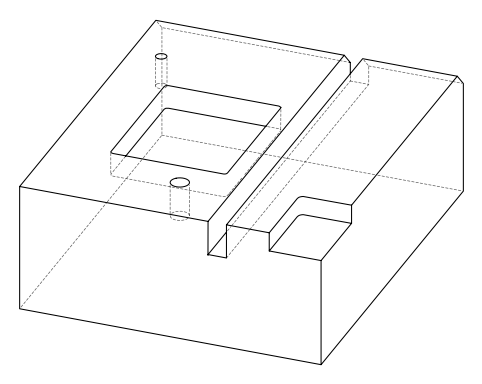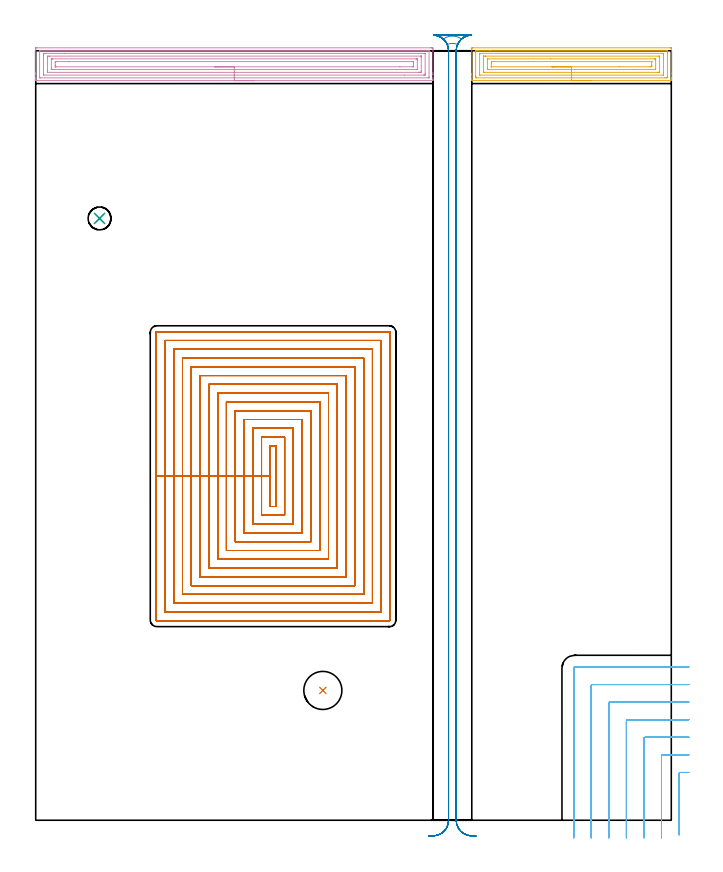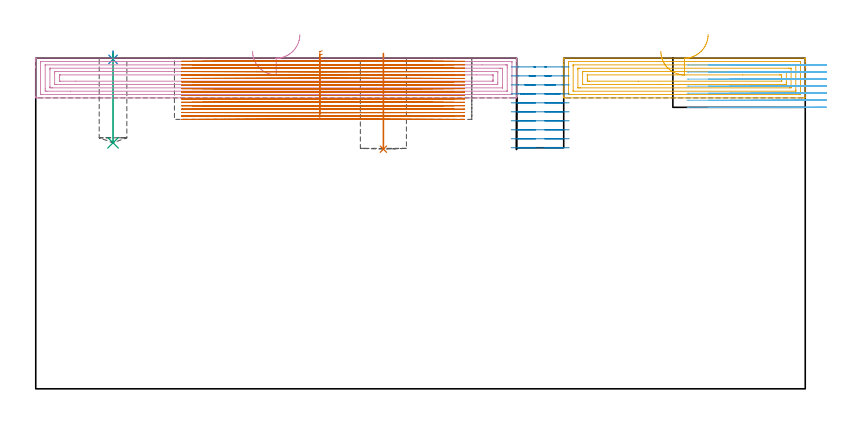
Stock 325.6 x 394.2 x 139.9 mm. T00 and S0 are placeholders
(PLAN: 8 operations, 6 tool changes, 198.7 min)
(1 INDEXABLE_INSERT_DRILL_BLIND_HOLE_FROM_SOLID | STEP1POCKET | NXT0302_010 | 0.16 min | 11414 mm3)
(2 SPOT_DRILL | STEP1POCKET_1 | NXT0321_9005460120000 | 0.03 min | 1 mm3)
(3 DRILL_BLIND_HOLE_INTO_CENTER | STEP1POCKET_1 | NXT0301_088 | 0.15 min | 3682 mm3)
(4 AREA_MILL | FG_CHAMFER_SURFACE | UGT0205_001 | 10.11 min | 29775 mm3)
(5 AREA_MILL_1 | FG_CHAMFER_SURFACE_1 | UGT0205_001 | 5.25 min | 15479 mm3)
(6 MILL_CORNER_NOTCH_RECTANGULAR | CORNER_NOTCH_RECTANGULAR | NXT0201_011 | Follow Part, ap 3, ae 75% | 10.16 min | 98242 mm3)
(7 MILL_RECTANGULAR_POCKET | POCKET_RECTANGULAR_STRAIGHT | NXT0201_008 | Follow Part, ap 1.5, ae 75% | 155.58 min | 501936 mm3)
(8 MILL_RECTANGULAR_SLOT | SLOT_RECTANGULAR | NXT0201_012 | Follow Part, ap 4, ae 75% | 17.25 min | 295161 mm3)
(TOOL NXT0302_010 | Index. Insert Drill 19.5mm [880-D1950L25-05] | D19.5 PA176 FL98 Z2)
(TOOL NXT0321_9005460120000 | NC Spot Drill, 142deg, 12mm, Carbide, Uncoated | D12 PA142 FL30 Z2)
(TOOL NXT0301_088 | Carbide Drill 11.7mm [860.1-1170-035A1-MM 2214] | D11.7 PA140 FL55 Z2)
(TOOL UGT0205_001 | Chamfer Mill 20 x 3 x 45 deg. | D20 FL50 Z2)
(TOOL NXT0201_011 | ENDMILL 12mm [2P460-1200-NA 1630] | D12 FL38 Z6)
(TOOL NXT0201_008 | ENDMILL 6mm [2P460-0600-NA 1630] | D6 FL26 Z6)
(TOOL NXT0201_012 | ENDMILL 16mm [2P460-1600-NA 1630] | D16 FL38 Z6)
(OP 1 INDEXABLE_INSERT_DRILL_BLIND_HOLE_FROM_SOLID)
G17 G21 G94 G90
T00 M6
G54
G17 G0 G90 X147.1 Y66.5 S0 M3
G43 Z149.9 H1
G94 G81 G98 Z101.4 F250. R141.9
G80
M5
M2
(OP 2 SPOT_DRILL)
G17 G21 G94 G90
T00 M6
G54
G17 G0 G90 X32.7 Y308.3 S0 M3
G43 Z149.9 H0
G94 G81 G98 Z139.396 F250. R142.9
G80
M5
M2
(OP 3 DRILL_BLIND_HOLE_INTO_CENTER)
G17 G21 G94 G90
T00 M6
G54
G17 G0 G90 X32.7 Y308.3 S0 M3
G43 Z149.9 H1
G94 G81 G98 Z104.1 F250. R141.9
G80
M5
M2
(OP 4 AREA_MILL)
G17 G21 G94 G90
T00 M6
G54
G17 G0 G90 X111.75 Y378.9 S1061 M3
G43 Z149.9 H0
G94 G1 X111.712 Z149.028 F250.
X111.598 Z148.164
X111.409 Z147.312
X111.147 Z146.48
X110.813 Z145.674
X110.41 Z144.9
X109.942 Z144.164
X109.41 Z143.472
X108.821 Z142.829
X108.178 Z142.24
X107.486 Z141.708
X106.75 Z141.24
X105.976 Z140.837
X105.17 Z140.503
X104.338 Z140.241
X103.486 Z140.052
X102.622 Z139.938
X101.75 Z139.9
X0.143
X0.01 Y378.906 Z139.893
X0. Y379.197 Z139.602
Y379.361 Z139.438
Y379.675 Z139.124
Y380.243 Z138.552
Y382.291 Z136.506
Y382.889 Z135.905
Y395.239 Z123.558
X0.003 Y395.541 Z123.256
X0.01 Y395.692 Z123.105
X0.162 Y395.699 Z123.099
X0.589 Y395.7 Z123.1
X202.445
X202.911 Y395.699 Z123.101
X203.371 Y395.695 Z123.103
X203.491 Y395.691 Z123.106
X203.496 Y395.239 Z123.558
X203.5 Y394.656 Z124.141
Y382.889 Z135.905
Y382.291 Z136.506
Y382.007 Z136.79
Y380.243 Z138.552
Y379.675 Z139.124
Y379.361 Z139.438
X203.499 Y379.196 Z139.603
X203.49 Y378.906 Z139.893
X203.357 Y378.9 Z139.9
X101.75
Y380.314 Z138.486
X2.299 Y380.315 Z138.485
X2.01 Y380.323 Z138.477
X2.004 Y380.413 Z138.387
X2. Y380.611 Z138.189
X2.001 Y393.842 Z124.958
X2.01 Y394.21 Z124.59
X2.022 Y394.279 Z124.521
X2.065 Y394.283 Z124.517
X2.167 Y394.285 Z124.515
X201.201
X201.49 Y394.277 Z124.523
X201.496 Y394.187 Z124.614
X201.5 Y393.989 Z124.811
X201.499 Y380.758 Z138.042
X201.49 Y380.39 Z138.41
X201.478 Y380.321 Z138.479
X201.435 Y380.317 Z138.483
X201.333 Y380.315 Z138.485
X101.75 Y380.314 Z138.486
Y381.728 Z137.072
X4.154 Y381.729 Z137.071
X4.06 Y381.73 Z137.07
X4.028 Y381.733 Z137.067
X4.015 Y381.734 Z137.066
X4.01 Y381.754 Z137.046
X4.005 Y381.855 Z136.945
X4.001 Y382.007 Z136.793
X4. Y391.863 Z126.937
X4.004 Y392.593 Z126.207
X4.008 Y392.738 Z126.062
X4.023 Y392.864 Z125.936
X4.154 Y392.866 Z125.934
X4.765 Y392.871 Z125.929
X14.721
X199.346
X199.44 Y392.87 Z125.93
X199.472 Y392.868 Z125.933
X199.485 Y392.866 Z125.934
X199.49 Y392.846 Z125.954
X199.495 Y392.745 Z126.055
X199.499 Y392.593 Z126.207
X199.5 Y382.737 Z136.063
X199.496 Y382.007 Z136.793
X199.492 Y381.862 Z136.938
X199.477 Y381.735 Z137.065
X199.346 Y381.734 Z137.066
X198.735 Y381.729 Z137.071
X188.836 Y381.728 Z137.072
X101.75
Y383.143 Z135.657
X6.102
X6.054 Y383.144 Z135.656
X6.021 Y383.147 Z135.653
X6.01 Y383.15 Z135.65
X6.007 Y383.168 Z135.632
X6.002 Y383.348 Z135.452
X6. Y383.709 Z135.091
X6.001 Y390.828 Z127.972
X6.006 Y391.238 Z127.562
X6.01 Y391.437 Z127.363
X6.199 Y391.451 Z127.349
X6.828 Y391.456 Z127.344
X7.085 Y391.457 Z127.343
X197.398
X197.446 Y391.456 Z127.344
X197.479 Y391.453 Z127.347
X197.49 Y391.45 Z127.35
X197.493 Y391.432 Z127.368
X197.498 Y391.252 Z127.548
X197.5 Y390.891 Z127.909
X197.499 Y383.771 Z135.029
X197.494 Y383.362 Z135.438
X197.49 Y383.163 Z135.637
X197.301 Y383.149 Z135.651
X196.672 Y383.144 Z135.656
X196.416 Y383.143 Z135.657
X101.75
Y384.557 Z134.243
X8.611
X8.513 Y384.558 Z134.242
X8.318 Y384.563 Z134.237
X8.01 Y384.574 Z134.226
X8.008 Y384.654 Z134.146
X8.001 Y385.257 Z133.543
X8. Y389.668 Z129.132
X8.003 Y389.946 Z128.854
X8.007 Y390.021 Z128.779
X8.009 Y390.034 Z128.766
X8.09 Y390.038 Z128.762
X8.22 Y390.041 Z128.759
X8.415 Y390.043 Z128.757
X8.513
X194.889
X194.987 Y390.042 Z128.758
X195.182 Y390.037 Z128.763
X195.49 Y390.026 Z128.774
X195.492 Y389.946 Z128.854
X195.499 Y389.343 Z129.457
X195.5 Y384.932 Z133.868
X195.497 Y384.654 Z134.146
X195.493 Y384.579 Z134.221
X195.491 Y384.566 Z134.234
X195.41 Y384.562 Z134.238
X195.28 Y384.559 Z134.241
X195.085 Y384.557 Z134.243
X194.987
X101.75
Y385.971 Z132.829
X10.393
X10.243 Y385.972 Z132.828
X10.123 Y385.975 Z132.825
X10.044 Y385.978 Z132.822
X10.01 Y385.983 Z132.817
X10.008 Y386.029 Z132.771
X10.003 Y386.418 Z132.382
X10. Y386.807 Z131.993
X10.002 Y388.182 Z130.618
X10.005 Y388.567 Z130.233
X10.01 Y388.62 Z130.18
X10.056 Y388.623 Z130.177
X10.168 Y388.626 Z130.174
X10.393 Y388.628 Z130.172
X16.952 Y388.629 Z130.171
X193.107
X193.257 Y388.628 Z130.172
X193.377 Y388.625 Z130.175
X193.456 Y388.622 Z130.178
X193.49 Y388.617 Z130.183
X193.492 Y388.571 Z130.229
X193.497 Y388.182 Z130.618
X193.5 Y387.793 Z131.007
X193.498 Y386.418 Z132.382
X193.495 Y386.033 Z132.767
X193.49 Y385.98 Z132.82
X193.444 Y385.977 Z132.823
X193.332 Y385.974 Z132.826
X193.107 Y385.972 Z132.828
X186.561 Y385.971 Z132.829
X101.75
X100.878 Z132.867
X100.014 Z132.981
X99.162 Z133.17
X98.33 Z133.432
X97.524 Z133.766
X96.75 Z134.169
X96.014 Z134.637
X95.322 Z135.168
X94.679 Z135.758
X94.09 Z136.401
X93.558 Z137.093
X93.09 Z137.829
X92.687 Z138.603
X92.353 Z139.409
X92.091 Z140.241
X91.902 Z141.092
X91.788 Z141.957
X91.75 Z142.829
G0 Z149.9
M5
M2
(OP 5 AREA_MILL_1)
G17 G21 G94 G90
T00 M6
G54
G17 G0 G90 X284.5 Y378.9 S1061 M3
G43 Z149.9 H0
G94 G1 X284.462 Z149.028 F250.
X284.348 Z148.163
X284.159 Z147.312
X283.897 Z146.48
X283.563 Z145.674
X283.16 Z144.9
X282.692 Z144.164
X282.16 Z143.472
X281.571 Z142.829
X280.928 Z142.239
X280.236 Z141.708
X279.5 Z141.24
X278.726 Z140.837
X277.92 Z140.503
X277.088 Z140.241
X276.236 Z140.052
X275.372 Z139.938
X274.5 Z139.9
X223.573
X223.408 Y378.902 Z139.888
X223.406 Y378.907 Z139.883
X223.4 Y379.256 Z139.543
Y379.56 Z139.239
Y380.243 Z138.552
Y381.466 Z137.33
Y382.007 Z136.787
Y382.619 Z136.176
Y394.969 Z123.829
X223.403 Y395.239 Z123.558
X223.41 Y395.692 Z123.106
X223.557 Y395.696 Z123.102
X224.02 Y395.7 Z123.1
X324.98
X325.411 Y395.696 Z123.102
X325.59 Y395.692 Z123.106
X325.6 Y395.51 Z123.288
Y382.619 Z136.176
Y380.243 Z138.552
Y379.56 Z139.239
Y379.257 Z139.543
X325.594 Y378.907 Z139.883
X325.592 Y378.902 Z139.888
X325.429 Y378.9 Z139.9
X274.5
Y380.314 Z138.486
X225.806 Y380.315 Z138.485
X225.733
X225.431 Y380.321 Z138.479
X225.41 Y380.42 Z138.38
X225.403 Y380.642 Z138.158
X225.401 Y381.125 Z137.675
X225.4 Y381.526 Z137.274
X225.401 Y393.475 Z125.325
X225.402 Y393.874 Z124.926
X225.41 Y394.271 Z124.529
X225.806 Y394.283 Z124.517
X225.88 Y394.285 Z124.515
X226.7 Y394.286 Z124.514
X232.675
X323.194 Y394.285 Z124.515
X323.267
X323.569 Y394.279 Z124.521
X323.59 Y394.181 Z124.619
X323.597 Y393.958 Z124.842
X323.599 Y393.475 Z125.325
X323.6 Y393.074 Z125.726
X323.599 Y381.125 Z137.675
X323.598 Y380.726 Z138.074
X323.59 Y380.329 Z138.471
X323.194 Y380.317 Z138.483
X323.12 Y380.315 Z138.485
X322.3 Y380.314 Z138.486
X274.5
Y381.729 Z137.071
X227.593
X227.499 Y381.73 Z137.07
X227.425 Y381.733 Z137.067
X227.41 Y381.735 Z137.065
X227.407 Y381.762 Z137.038
X227.403 Y381.816 Z136.984
X227.401 Y382.007 Z136.793
X227.4 Y382.198 Z136.602
Y392.593 Z126.207
X227.401 Y392.782 Z126.018
X227.407 Y392.847 Z125.953
X227.41 Y392.865 Z125.935
X227.419 Y392.867 Z125.933
X227.452 Y392.869 Z125.931
X227.593 Y392.871 Z125.929
X321.407
X321.501 Y392.87 Z125.93
X321.575 Y392.867 Z125.933
X321.59 Y392.865 Z125.935
X321.593 Y392.838 Z125.962
X321.597 Y392.784 Z126.016
X321.599 Y392.593 Z126.207
X321.6 Y392.402 Z126.398
Y382.007 Z136.793
X321.599 Y381.818 Z136.982
X321.593 Y381.753 Z137.047
X321.59 Y381.735 Z137.065
X321.581 Y381.733 Z137.067
X321.548 Y381.731 Z137.069
X321.407 Y381.729 Z137.071
X274.5
Y383.143 Z135.657
X230.016
X229.53 Y383.148 Z135.652
X229.422 Y383.15 Z135.65
X229.41 Y383.338 Z135.462
X229.4 Y383.752 Z135.048
X229.401 Y391.26 Z127.54
X229.402 Y391.368 Z127.432
X229.406 Y391.421 Z127.379
X229.409 Y391.444 Z127.356
X229.427 Y391.45 Z127.35
X229.64 Y391.454 Z127.346
X230.274 Y391.457 Z127.343
X230.53
X318.983
X319.47 Y391.453 Z127.347
X319.578 Y391.451 Z127.349
X319.59 Y391.262 Z127.538
X319.6 Y390.848 Z127.952
Y390.829 Z127.971
X319.599 Y383.34 Z135.46
X319.598 Y383.232 Z135.568
X319.594 Y383.179 Z135.621
X319.591 Y383.156 Z135.644
X319.573 Y383.15 Z135.65
X319.36 Y383.146 Z135.654
X318.726 Y383.143 Z135.657
X318.47
X274.5
Y384.557 Z134.243
X232.061
X231.963 Y384.558 Z134.242
X231.767 Y384.561 Z134.239
X231.41 Y384.567 Z134.233
X231.408 Y384.654 Z134.146
X231.401 Y385.305 Z133.495
X231.4 Y389.716 Z129.084
X231.403 Y389.946 Z128.854
X231.407 Y390.027 Z128.773
X231.408 Y390.032 Z128.768
X231.435 Y390.036 Z128.764
X231.539 Y390.04 Z128.76
X231.669 Y390.042 Z128.758
X263.792 Y390.043 Z128.757
X316.939
X317.037 Y390.042 Z128.758
X317.233 Y390.039 Z128.761
X317.59 Y390.033 Z128.767
X317.592 Y389.946 Z128.854
X317.599 Y389.295 Z129.505
X317.6 Y384.884 Z133.916
X317.597 Y384.654 Z134.146
X317.593 Y384.573 Z134.227
X317.592 Y384.568 Z134.232
X317.565 Y384.564 Z134.236
X317.462 Y384.56 Z134.24
X317.331 Y384.558 Z134.242
X306.403 Y384.557 Z134.243
X274.5
Y385.971 Z132.829
X233.406 Y385.972 Z132.828
X233.404 Y385.973 Z132.827
X233.401 Y385.977 Z132.823
X233.4 Y387.742 Z131.058
X233.403 Y388.182 Z130.618
X233.407 Y388.617 Z130.183
X233.848 Y388.624 Z130.176
X234.29 Y388.628 Z130.172
X254.951 Y388.629 Z130.171
X315.594 Y388.628 Z130.172
X315.596 Y388.627 Z130.173
X315.599 Y388.623 Z130.177
X315.6 Y386.858 Z131.942
X315.597 Y386.418 Z132.382
X315.593 Y385.983 Z132.817
X315.152 Y385.976 Z132.824
X314.711 Y385.972 Z132.828
X299.074 Y385.971 Z132.829
X274.5
X273.628 Z132.867
X272.764 Z132.981
X271.912 Z133.17
X271.08 Z133.432
X270.274 Z133.766
X269.5 Z134.169
X268.764 Z134.637
X268.072 Z135.168
X267.429 Z135.758
X266.84 Z136.401
X266.308 Z137.093
X265.84 Z137.829
X265.437 Z138.603
X265.103 Z139.409
X264.841 Z140.241
X264.652 Z141.092
X264.538 Z141.957
X264.5 Z142.829
G0 Z149.9
M5
M2
(OP 6 MILL_CORNER_NOTCH_RECTANGULAR)
G17 G21 G94 G90
T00 M6
G54
G17 G0 G90 X334.6 Y24.5 S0 M3
G43 Z150.013 H1
Z137.025
G94 G1 X331.6 F250.
X330.195 F500.
G3 X329.6 Y23.905 R0.6
G1 Y-4.472
Y-7.472 F250.
G0 Z150.013
X334.6 Y33.5
Z137.025
G1 X331.6
X321.196 F500.
G3 X320.6 Y32.904 R0.6
G1 Y-6.
Y-9. F250.
G0 Z150.013
X334.6 Y42.5
Z137.025
G1 X331.6
X312.196 F500.
G3 X311.6 Y41.904 R0.6
G1 Y-6.
Y-9. F250.
G0 Z150.013
X334.6 Y51.5
Z137.025
G1 X331.6
X303.196 F500.
G3 X302.6 Y50.904 R0.6
G1 Y-6.
Y-9. F250.
G0 Z150.013
X334.6 Y60.5
Z137.025
G1 X331.6
X294.196 F500.
G3 X293.6 Y59.904 R0.6
G1 Y-6.
Y-9. F250.
G0 Z150.013
X334.6 Y69.5
Z137.025
G1 X331.6
X285.196 F500.
G3 X284.6 Y68.904 R0.6
G1 Y-6.
Y-9. F250.
G0 Z150.013
X334.6 Y78.5
Z137.025
G1 X331.6
X276.196 F500.
G3 X275.6 Y77.904 R0.6
G1 Y-6.
Y-9. F250.
G0 Z150.013
X334.6 Y24.5
Z134.038
G1 X331.6
X330.195 F500.
G3 X329.6 Y23.905 R0.6
G1 Y-4.472
Y-7.472 F250.
G0 Z150.013
X334.6 Y33.5
Z134.038
G1 X331.6
X321.196 F500.
G3 X320.6 Y32.904 R0.6
G1 Y-6.
Y-9. F250.
G0 Z150.013
X334.6 Y42.5
Z134.038
G1 X331.6
X312.196 F500.
G3 X311.6 Y41.904 R0.6
G1 Y-6.
Y-9. F250.
G0 Z150.013
X334.6 Y51.5
Z134.038
G1 X331.6
X303.196 F500.
G3 X302.6 Y50.904 R0.6
G1 Y-6.
Y-9. F250.
G0 Z150.013
X334.6 Y60.5
Z134.038
G1 X331.6
X294.196 F500.
G3 X293.6 Y59.904 R0.6
G1 Y-6.
Y-9. F250.
G0 Z150.013
X334.6 Y69.5
Z134.038
G1 X331.6
X285.196 F500.
G3 X284.6 Y68.904 R0.6
G1 Y-6.
Y-9. F250.
G0 Z150.013
X334.6 Y78.5
Z134.038
G1 X331.6
X276.196 F500.
G3 X275.6 Y77.904 R0.6
G1 Y-6.
Y-9. F250.
G0 Z150.013
X334.6 Y24.5
Z131.05
G1 X331.6
X330.195 F500.
G3 X329.6 Y23.905 R0.6
G1 Y-4.472
Y-7.472 F250.
G0 Z150.013
X334.6 Y33.5
Z131.05
G1 X331.6
X321.196 F500.
G3 X320.6 Y32.904 R0.6
G1 Y-6.
Y-9. F250.
G0 Z150.013
X334.6 Y42.5
Z131.05
G1 X331.6
X312.196 F500.
G3 X311.6 Y41.904 R0.6
G1 Y-6.
Y-9. F250.
G0 Z150.013
X334.6 Y51.5
Z131.05
G1 X331.6
X303.196 F500.
G3 X302.6 Y50.904 R0.6
G1 Y-6.
Y-9. F250.
G0 Z150.013
X334.6 Y60.5
Z131.05
G1 X331.6
X294.196 F500.
G3 X293.6 Y59.904 R0.6
G1 Y-6.
Y-9. F250.
G0 Z150.013
X334.6 Y69.5
Z131.05
G1 X331.6
X285.196 F500.
G3 X284.6 Y68.904 R0.6
G1 Y-6.
Y-9. F250.
G0 Z150.013
X334.6 Y78.5
Z131.05
G1 X331.6
X276.196 F500.
G3 X275.6 Y77.904 R0.6
G1 Y-6.
Y-9. F250.
G0 Z150.013
X334.6 Y24.5
Z128.063
G1 X331.6
X330.195 F500.
G3 X329.6 Y23.905 R0.6
G1 Y-4.472
Y-7.472 F250.
G0 Z150.013
X334.6 Y33.5
Z128.063
G1 X331.6
X321.196 F500.
G3 X320.6 Y32.904 R0.6
G1 Y-6.
Y-9. F250.
G0 Z150.013
X334.6 Y42.5
Z128.063
G1 X331.6
X312.196 F500.
G3 X311.6 Y41.904 R0.6
G1 Y-6.
Y-9. F250.
G0 Z150.013
X334.6 Y51.5
Z128.063
G1 X331.6
X303.196 F500.
G3 X302.6 Y50.904 R0.6
G1 Y-6.
Y-9. F250.
G0 Z150.013
X334.6 Y60.5
Z128.063
G1 X331.6
X294.196 F500.
G3 X293.6 Y59.904 R0.6
G1 Y-6.
Y-9. F250.
G0 Z150.013
X334.6 Y69.5
Z128.063
G1 X331.6
X285.196 F500.
G3 X284.6 Y68.904 R0.6
G1 Y-6.
Y-9. F250.
G0 Z150.013
X334.6 Y78.5
Z128.063
G1 X331.6
X276.196 F500.
G3 X275.6 Y77.904 R0.6
G1 Y-6.
Y-9. F250.
G0 Z150.013
X334.6 Y24.5
Z125.075
G1 X331.6
X330.195 F500.
G3 X329.6 Y23.905 R0.6
G1 Y-4.472
Y-7.472 F250.
G0 Z150.013
X334.6 Y33.5
Z125.075
G1 X331.6
X321.196 F500.
G3 X320.6 Y32.904 R0.6
G1 Y-6.
Y-9. F250.
G0 Z150.013
X334.6 Y42.5
Z125.075
G1 X331.6
X312.196 F500.
G3 X311.6 Y41.904 R0.6
G1 Y-6.
Y-9. F250.
G0 Z150.013
X334.6 Y51.5
Z125.075
G1 X331.6
X303.196 F500.
G3 X302.6 Y50.904 R0.6
G1 Y-6.
Y-9. F250.
G0 Z150.013
X334.6 Y60.5
Z125.075
G1 X331.6
X294.196 F500.
G3 X293.6 Y59.904 R0.6
G1 Y-6.
Y-9. F250.
G0 Z150.013
X334.6 Y69.5
Z125.075
G1 X331.6
X285.196 F500.
G3 X284.6 Y68.904 R0.6
G1 Y-6.
Y-9. F250.
G0 Z150.013
X334.6 Y78.5
Z125.075
G1 X331.6
X276.196 F500.
G3 X275.6 Y77.904 R0.6
G1 Y-6.
Y-9. F250.
G0 Z150.013
X334.6 Y24.5
Z122.088
G1 X331.6
X330.195 F500.
G3 X329.6 Y23.905 R0.6
G1 Y-4.472
Y-7.472 F250.
G0 Z150.013
X334.6 Y33.5
Z122.088
G1 X331.6
X321.195 F500.
G3 X320.6 Y32.905 R0.6
G1 Y-6.
Y-9. F250.
G0 Z150.013
X334.6 Y42.5
Z122.088
G1 X331.6
X312.196 F500.
G3 X311.6 Y41.904 R0.6
G1 Y-6.
Y-9. F250.
G0 Z150.013
X334.6 Y51.5
Z122.088
G1 X331.6
X303.196 F500.
G3 X302.6 Y50.904 R0.6
G1 Y-6.
Y-9. F250.
G0 Z150.013
X334.6 Y60.5
Z122.088
G1 X331.6
X294.196 F500.
G3 X293.6 Y59.904 R0.6
G1 Y-6.
Y-9. F250.
G0 Z150.013
X334.6 Y69.5
Z122.088
G1 X331.6
X285.196 F500.
G3 X284.6 Y68.904 R0.6
G1 Y-6.
Y-9. F250.
G0 Z150.013
X334.6 Y78.5
Z122.088
G1 X331.6
X276.196 F500.
G3 X275.6 Y77.904 R0.6
G1 Y-6.
Y-9. F250.
G0 Z150.013
X334.6 Y24.5
Z119.1
G1 X331.6
X330.195 F500.
G3 X329.6 Y23.905 R0.6
G1 Y-4.472
Y-7.472 F250.
G0 Z150.013
X334.6 Y33.5
Z119.1
G1 X331.6
X321.195 F500.
G3 X320.6 Y32.905 R0.6
G1 Y-6.
Y-9. F250.
G0 Z150.013
X334.6 Y42.5
Z119.1
G1 X331.6
X312.196 F500.
G3 X311.6 Y41.904 R0.6
G1 Y-6.
Y-9. F250.
G0 Z150.013
X334.6 Y51.5
Z119.1
G1 X331.6
X303.196 F500.
G3 X302.6 Y50.904 R0.6
G1 Y-6.
Y-9. F250.
G0 Z150.013
X334.6 Y60.5
Z119.1
G1 X331.6
X294.196 F500.
G3 X293.6 Y59.904 R0.6
G1 Y-6.
Y-9. F250.
G0 Z150.013
X334.6 Y69.5
Z119.1
G1 X331.6
X285.196 F500.
G3 X284.6 Y68.904 R0.6
G1 Y-6.
Y-9. F250.
G0 Z150.013
X334.6 Y78.5
Z119.1
G1 X331.6
X276.196 F500.
G3 X275.6 Y77.904 R0.6
G1 Y-6.
Y-9. F250.
G0 Z150.013
M5
M2
(OP 7 MILL_RECTANGULAR_POCKET)
G17 G21 G94 G90
T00 M6
G54
G17 G0 G90 X121.24 Y191.8 S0 M3
G43 Z150.013 H1
Z143.013
G94 G1 X120.2 Z142.734 F250.
Y176.25 Z138.568
Y160.7 F500.
X123.
Y191.8
X120.2
Y176.25
X115.7
Y156.2
X127.5
Y196.3
X115.7
Y176.25
X111.2
Y151.7
X132.
Y200.8
X111.2
Y176.25
X106.7
Y147.2
X136.5
Y205.3
X106.7
Y176.25
X102.2
Y142.7
X141.
Y209.8
X102.2
Y176.25
X97.7
Y138.2
X145.5
Y214.3
X97.7
Y176.25
X93.2
Y133.7
X150.
Y218.8
X93.2
Y176.25
X88.7
Y129.2
X154.5
Y223.3
X88.7
Y176.25
X84.2
Y124.7
X159.
Y227.8
X84.2
Y176.25
X79.7
Y120.2
X163.5
Y232.3
X79.7
Y176.25
X75.2
Y115.7
X168.
Y236.8
X75.2
Y176.25
X70.7
Y111.2
X172.5
Y241.3
X70.7
Y176.25
X66.2
Y106.7
X177.
Y245.8
X66.2
Y176.25
X61.7
Y102.5
G3 X62. Y102.2 R0.3
G1 X181.2
G3 X181.5 Y102.5 R0.3
G1 Y250.
G3 X181.2 Y250.3 R0.3
G1 X62.
G3 X61.7 Y250. R0.3
G1 Y176.25
Y175.25
G0 X121.24 Y191.8 Z141.568
G1 X120.2 Z141.289 F250.
Y176.25 Z137.123
Y160.7 F500.
X123.
Y191.8
X120.2
Y176.25
X115.7
Y156.2
X127.5
Y196.3
X115.7
Y176.25
X111.2
Y151.7
X132.
Y200.8
X111.2
Y176.25
X106.7
Y147.2
X136.5
Y205.3
X106.7
Y176.25
X102.2
Y142.7
X141.
Y209.8
X102.2
Y176.25
X97.7
Y138.2
X145.5
Y214.3
X97.7
Y176.25
X93.2
Y133.7
X150.
Y218.8
X93.2
Y176.25
X88.7
Y129.2
X154.5
Y223.3
X88.7
Y176.25
X84.2
Y124.7
X159.
Y227.8
X84.2
Y176.25
X79.7
Y120.2
X163.5
Y232.3
X79.7
Y176.25
X75.2
Y115.7
X168.
Y236.8
X75.2
Y176.25
X70.7
Y111.2
X172.5
Y241.3
X70.7
Y176.25
X66.2
Y106.7
X177.
Y245.8
X66.2
Y176.25
X61.7
Y102.5
G3 X62. Y102.2 R0.3
G1 X181.2
G3 X181.5 Y102.5 R0.3
G1 Y250.
G3 X181.2 Y250.3 R0.3
G1 X62.
G3 X61.7 Y250. R0.3
G1 Y176.25
Y175.25
G0 X121.24 Y191.8 Z140.123
G1 X120.2 Z139.844 F250.
Y176.25 Z135.678
Y160.7 F500.
X123.
Y191.8
X120.2
Y176.25
X115.7
Y156.2
X127.5
Y196.3
X115.7
Y176.25
X111.2
Y151.7
X132.
Y200.8
X111.2
Y176.25
X106.7
Y147.2
X136.5
Y205.3
X106.7
Y176.25
X102.2
Y142.7
X141.
Y209.8
X102.2
Y176.25
X97.7
Y138.2
X145.5
Y214.3
X97.7
Y176.25
X93.2
Y133.7
X150.
Y218.8
X93.2
Y176.25
X88.7
Y129.2
X154.5
Y223.3
X88.7
Y176.25
X84.2
Y124.7
X159.
Y227.8
X84.2
Y176.25
X79.7
Y120.2
X163.5
Y232.3
X79.7
Y176.25
X75.2
Y115.7
X168.
Y236.8
X75.2
Y176.25
X70.7
Y111.2
X172.5
Y241.3
X70.7
Y176.25
X66.2
Y106.7
X177.
Y245.8
X66.2
Y176.25
X61.7
Y102.5
G3 X62. Y102.2 R0.3
G1 X181.2
G3 X181.5 Y102.5 R0.3
G1 Y250.
G3 X181.2 Y250.3 R0.3
G1 X62.
G3 X61.7 Y250. R0.3
G1 Y176.25
Y175.25
G0 X121.24 Y191.8 Z138.678
G1 X120.2 Z138.399 F250.
Y176.25 Z134.232
Y160.7 F500.
X123.
Y191.8
X120.2
Y176.25
X115.7
Y156.2
X127.5
Y196.3
X115.7
Y176.25
X111.2
Y151.7
X132.
Y200.8
X111.2
Y176.25
X106.7
Y147.2
X136.5
Y205.3
X106.7
Y176.25
X102.2
Y142.7
X141.
Y209.8
X102.2
Y176.25
X97.7
Y138.2
X145.5
Y214.3
X97.7
Y176.25
X93.2
Y133.7
X150.
Y218.8
X93.2
Y176.25
X88.7
Y129.2
X154.5
Y223.3
X88.7
Y176.25
X84.2
Y124.7
X159.
Y227.8
X84.2
Y176.25
X79.7
Y120.2
X163.5
Y232.3
X79.7
Y176.25
X75.2
Y115.7
X168.
Y236.8
X75.2
Y176.25
X70.7
Y111.2
X172.5
Y241.3
X70.7
Y176.25
X66.2
Y106.7
X177.
Y245.8
X66.2
Y176.25
X61.7
Y102.5
G3 X62. Y102.2 R0.3
G1 X181.2
G3 X181.5 Y102.5 R0.3
G1 Y250.
G3 X181.2 Y250.3 R0.3
G1 X62.
G3 X61.7 Y250. R0.3
G1 Y176.25
Y175.25
G0 X121.24 Y191.8 Z137.232
G1 X120.2 Z136.954 F250.
Y176.25 Z132.787
Y160.7 F500.
X123.
Y191.8
X120.2
Y176.25
X115.7
Y156.2
X127.5
Y196.3
X115.7
Y176.25
X111.2
Y151.7
X132.
Y200.8
X111.2
Y176.25
X106.7
Y147.2
X136.5
Y205.3
X106.7
Y176.25
X102.2
Y142.7
X141.
Y209.8
X102.2
Y176.25
X97.7
Y138.2
X145.5
Y214.3
X97.7
Y176.25
X93.2
Y133.7
X150.
Y218.8
X93.2
Y176.25
X88.7
Y129.2
X154.5
Y223.3
X88.7
Y176.25
X84.2
Y124.7
X159.
Y227.8
X84.2
Y176.25
X79.7
Y120.2
X163.5
Y232.3
X79.7
Y176.25
X75.2
Y115.7
X168.
Y236.8
X75.2
Y176.25
X70.7
Y111.2
X172.5
Y241.3
X70.7
Y176.25
X66.2
Y106.7
X177.
Y245.8
X66.2
Y176.25
X61.7
Y102.5
G3 X62. Y102.2 R0.3
G1 X181.2
G3 X181.5 Y102.5 R0.3
G1 Y250.
G3 X181.2 Y250.3 R0.3
G1 X62.
G3 X61.7 Y250. R0.3
G1 Y176.25
Y175.25
G0 X121.24 Y191.8 Z135.787
G1 X120.2 Z135.509 F250.
Y176.25 Z131.342
Y160.7 F500.
X123.
Y191.8
X120.2
Y176.25
X115.7
Y156.2
X127.5
Y196.3
X115.7
Y176.25
X111.2
Y151.7
X132.
Y200.8
X111.2
Y176.25
X106.7
Y147.2
X136.5
Y205.3
X106.7
Y176.25
X102.2
Y142.7
X141.
Y209.8
X102.2
Y176.25
X97.7
Y138.2
X145.5
Y214.3
X97.7
Y176.25
X93.2
Y133.7
X150.
Y218.8
X93.2
Y176.25
X88.7
Y129.2
X154.5
Y223.3
X88.7
Y176.25
X84.2
Y124.7
X159.
Y227.8
X84.2
Y176.25
X79.7
Y120.2
X163.5
Y232.3
X79.7
Y176.25
X75.2
Y115.7
X168.
Y236.8
X75.2
Y176.25
X70.7
Y111.2
X172.5
Y241.3
X70.7
Y176.25
X66.2
Y106.7
X177.
Y245.8
X66.2
Y176.25
X61.7
Y102.5
G3 X62. Y102.2 R0.3
G1 X181.2
G3 X181.5 Y102.5 R0.3
G1 Y250.
G3 X181.2 Y250.3 R0.3
G1 X62.
G3 X61.7 Y250. R0.3
G1 Y176.25
Y175.25
G0 X121.24 Y191.8 Z134.342
G1 X120.2 Z134.063 F250.
Y176.25 Z129.897
Y160.7 F500.
X123.
Y191.8
X120.2
Y176.25
X115.7
Y156.2
X127.5
Y196.3
X115.7
Y176.25
X111.2
Y151.7
X132.
Y200.8
X111.2
Y176.25
X106.7
Y147.2
X136.5
Y205.3
X106.7
Y176.25
X102.2
Y142.7
X141.
Y209.8
X102.2
Y176.25
X97.7
Y138.2
X145.5
Y214.3
X97.7
Y176.25
X93.2
Y133.7
X150.
Y218.8
X93.2
Y176.25
X88.7
Y129.2
X154.5
Y223.3
X88.7
Y176.25
X84.2
Y124.7
X159.
Y227.8
X84.2
Y176.25
X79.7
Y120.2
X163.5
Y232.3
X79.7
Y176.25
X75.2
Y115.7
X168.
Y236.8
X75.2
Y176.25
X70.7
Y111.2
X172.5
Y241.3
X70.7
Y176.25
X66.2
Y106.7
X177.
Y245.8
X66.2
Y176.25
X61.7
Y102.5
G3 X62. Y102.2 R0.3
G1 X181.2
G3 X181.5 Y102.5 R0.3
G1 Y250.
G3 X181.2 Y250.3 R0.3
G1 X62.
G3 X61.7 Y250. R0.3
G1 Y176.25
Y175.25
G0 X121.24 Y191.8 Z132.897
G1 X120.2 Z132.618 F250.
Y176.25 Z128.452
Y160.7 F500.
X123.
Y191.8
X120.2
Y176.25
X115.7
Y156.2
X127.5
Y196.3
X115.7
Y176.25
X111.2
Y151.7
X132.
Y200.8
X111.2
Y176.25
X106.7
Y147.2
X136.5
Y205.3
X106.7
Y176.25
X102.2
Y142.7
X141.
Y209.8
X102.2
Y176.25
X97.7
Y138.2
X145.5
Y214.3
X97.7
Y176.25
X93.2
Y133.7
X150.
Y218.8
X93.2
Y176.25
X88.7
Y129.2
X154.5
Y223.3
X88.7
Y176.25
X84.2
Y124.7
X159.
Y227.8
X84.2
Y176.25
X79.7
Y120.2
X163.5
Y232.3
X79.7
Y176.25
X75.2
Y115.7
X168.
Y236.8
X75.2
Y176.25
X70.7
Y111.2
X172.5
Y241.3
X70.7
Y176.25
X66.2
Y106.7
X177.
Y245.8
X66.2
Y176.25
X61.7
Y102.5
G3 X62. Y102.2 R0.3
G1 X181.2
G3 X181.5 Y102.5 R0.3
G1 Y250.
G3 X181.2 Y250.3 R0.3
G1 X62.
G3 X61.7 Y250. R0.3
G1 Y176.25
Y175.25
G0 X121.24 Y191.8 Z131.452
G1 X120.2 Z131.173 F250.
Y176.25 Z127.007
Y160.7 F500.
X123.
Y191.8
X120.2
Y176.25
X115.7
Y156.2
X127.5
Y196.3
X115.7
Y176.25
X111.2
Y151.7
X132.
Y200.8
X111.2
Y176.25
X106.7
Y147.2
X136.5
Y205.3
X106.7
Y176.25
X102.2
Y142.7
X141.
Y209.8
X102.2
Y176.25
X97.7
Y138.2
X145.5
Y214.3
X97.7
Y176.25
X93.2
Y133.7
X150.
Y218.8
X93.2
Y176.25
X88.7
Y129.2
X154.5
Y223.3
X88.7
Y176.25
X84.2
Y124.7
X159.
Y227.8
X84.2
Y176.25
X79.7
Y120.2
X163.5
Y232.3
X79.7
Y176.25
X75.2
Y115.7
X168.
Y236.8
X75.2
Y176.25
X70.7
Y111.2
X172.5
Y241.3
X70.7
Y176.25
X66.2
Y106.7
X177.
Y245.8
X66.2
Y176.25
X61.7
Y102.5
G3 X62. Y102.2 R0.3
G1 X181.2
G3 X181.5 Y102.5 R0.3
G1 Y250.
G3 X181.2 Y250.3 R0.3
G1 X62.
G3 X61.7 Y250. R0.3
G1 Y176.25
Y175.25
G0 X121.24 Y191.8 Z130.007
G1 X120.2 Z129.728 F250.
Y176.25 Z125.561
Y160.7 F500.
X123.
Y191.8
X120.2
Y176.25
X115.7
Y156.2
X127.5
Y196.3
X115.7
Y176.25
X111.2
Y151.7
X132.
Y200.8
X111.2
Y176.25
X106.7
Y147.2
X136.5
Y205.3
X106.7
Y176.25
X102.2
Y142.7
X141.
Y209.8
X102.2
Y176.25
X97.7
Y138.2
X145.5
Y214.3
X97.7
Y176.25
X93.2
Y133.7
X150.
Y218.8
X93.2
Y176.25
X88.7
Y129.2
X154.5
Y223.3
X88.7
Y176.25
X84.2
Y124.7
X159.
Y227.8
X84.2
Y176.25
X79.7
Y120.2
X163.5
Y232.3
X79.7
Y176.25
X75.2
Y115.7
X168.
Y236.8
X75.2
Y176.25
X70.7
Y111.2
X172.5
Y241.3
X70.7
Y176.25
X66.2
Y106.7
X177.
Y245.8
X66.2
Y176.25
X61.7
Y102.5
G3 X62. Y102.2 R0.3
G1 X181.2
G3 X181.5 Y102.5 R0.3
G1 Y250.
G3 X181.2 Y250.3 R0.3
G1 X62.
G3 X61.7 Y250. R0.3
G1 Y176.25
Y175.25
G0 X121.24 Y191.8 Z128.561
G1 X120.2 Z128.283 F250.
Y176.25 Z124.116
Y160.7 F500.
X123.
Y191.8
X120.2
Y176.25
X115.7
Y156.2
X127.5
Y196.3
X115.7
Y176.25
X111.2
Y151.7
X132.
Y200.8
X111.2
Y176.25
X106.7
Y147.2
X136.5
Y205.3
X106.7
Y176.25
X102.2
Y142.7
X141.
Y209.8
X102.2
Y176.25
X97.7
Y138.2
X145.5
Y214.3
X97.7
Y176.25
X93.2
Y133.7
X150.
Y218.8
X93.2
Y176.25
X88.7
Y129.2
X154.5
Y223.3
X88.7
Y176.25
X84.2
Y124.7
X159.
Y227.8
X84.2
Y176.25
X79.7
Y120.2
X163.5
Y232.3
X79.7
Y176.25
X75.2
Y115.7
X168.
Y236.8
X75.2
Y176.25
X70.7
Y111.2
X172.5
Y241.3
X70.7
Y176.25
X66.2
Y106.7
X177.
Y245.8
X66.2
Y176.25
X61.7
Y102.5
G3 X62. Y102.2 R0.3
G1 X181.2
G3 X181.5 Y102.5 R0.3
G1 Y250.
G3 X181.2 Y250.3 R0.3
G1 X62.
G3 X61.7 Y250. R0.3
G1 Y176.25
Y175.25
G0 X121.24 Y191.8 Z127.116
G1 X120.2 Z126.838 F250.
Y176.25 Z122.671
Y160.7 F500.
X123.
Y191.8
X120.2
Y176.25
X115.7
Y156.2
X127.5
Y196.3
X115.7
Y176.25
X111.2
Y151.7
X132.
Y200.8
X111.2
Y176.25
X106.7
Y147.2
X136.5
Y205.3
X106.7
Y176.25
X102.2
Y142.7
X141.
Y209.8
X102.2
Y176.25
X97.7
Y138.2
X145.5
Y214.3
X97.7
Y176.25
X93.2
Y133.7
X150.
Y218.8
X93.2
Y176.25
X88.7
Y129.2
X154.5
Y223.3
X88.7
Y176.25
X84.2
Y124.7
X159.
Y227.8
X84.2
Y176.25
X79.7
Y120.2
X163.5
Y232.3
X79.7
Y176.25
X75.2
Y115.7
X168.
Y236.8
X75.2
Y176.25
X70.7
Y111.2
X172.5
Y241.3
X70.7
Y176.25
X66.2
Y106.7
X177.
Y245.8
X66.2
Y176.25
X61.7
Y102.5
G3 X62. Y102.2 R0.3
G1 X181.2
G3 X181.5 Y102.5 R0.3
G1 Y250.
G3 X181.2 Y250.3 R0.3
G1 X62.
G3 X61.7 Y250. R0.3
G1 Y176.25
Y175.25
G0 X121.24 Y191.8 Z125.671
G1 X120.2 Z125.392 F250.
Y176.25 Z121.226
Y160.7 F500.
X123.
Y191.8
X120.2
Y176.25
X115.7
Y156.2
X127.5
Y196.3
X115.7
Y176.25
X111.2
Y151.7
X132.
Y200.8
X111.2
Y176.25
X106.7
Y147.2
X136.5
Y205.3
X106.7
Y176.25
X102.2
Y142.7
X141.
Y209.8
X102.2
Y176.25
X97.7
Y138.2
X145.5
Y214.3
X97.7
Y176.25
X93.2
Y133.7
X150.
Y218.8
X93.2
Y176.25
X88.7
Y129.2
X154.5
Y223.3
X88.7
Y176.25
X84.2
Y124.7
X159.
Y227.8
X84.2
Y176.25
X79.7
Y120.2
X163.5
Y232.3
X79.7
Y176.25
X75.2
Y115.7
X168.
Y236.8
X75.2
Y176.25
X70.7
Y111.2
X172.5
Y241.3
X70.7
Y176.25
X66.2
Y106.7
X177.
Y245.8
X66.2
Y176.25
X61.7
Y102.5
G3 X62. Y102.2 R0.3
G1 X181.2
G3 X181.5 Y102.5 R0.3
G1 Y250.
G3 X181.2 Y250.3 R0.3
G1 X62.
G3 X61.7 Y250. R0.3
G1 Y176.25
Y175.25
G0 X121.24 Y191.8 Z124.226
G1 X120.2 Z123.947 F250.
Y176.25 Z119.781
Y160.7 F500.
X123.
Y191.8
X120.2
Y176.25
X115.7
Y156.2
X127.5
Y196.3
X115.7
Y176.25
X111.2
Y151.7
X132.
Y200.8
X111.2
Y176.25
X106.7
Y147.2
X136.5
Y205.3
X106.7
Y176.25
X102.2
Y142.7
X141.
Y209.8
X102.2
Y176.25
X97.7
Y138.2
X145.5
Y214.3
X97.7
Y176.25
X93.2
Y133.7
X150.
Y218.8
X93.2
Y176.25
X88.7
Y129.2
X154.5
Y223.3
X88.7
Y176.25
X84.2
Y124.7
X159.
Y227.8
X84.2
Y176.25
X79.7
Y120.2
X163.5
Y232.3
X79.7
Y176.25
X75.2
Y115.7
X168.
Y236.8
X75.2
Y176.25
X70.7
Y111.2
X172.5
Y241.3
X70.7
Y176.25
X66.2
Y106.7
X177.
Y245.8
X66.2
Y176.25
X61.7
Y102.5
G3 X62. Y102.2 R0.3
G1 X181.2
G3 X181.5 Y102.5 R0.3
G1 Y250.
G3 X181.2 Y250.3 R0.3
G1 X62.
G3 X61.7 Y250. R0.3
G1 Y176.25
Y175.25
G0 X121.24 Y191.8 Z122.781
G1 X120.2 Z122.502 F250.
Y176.25 Z118.336
Y160.7 F500.
X123.
Y191.8
X120.2
Y176.25
X115.7
Y156.2
X127.5
Y196.3
X115.7
Y176.25
X111.2
Y151.7
X132.
Y200.8
X111.2
Y176.25
X106.7
Y147.2
X136.5
Y205.3
X106.7
Y176.25
X102.2
Y142.7
X141.
Y209.8
X102.2
Y176.25
X97.7
Y138.2
X145.5
Y214.3
X97.7
Y176.25
X93.2
Y133.7
X150.
Y218.8
X93.2
Y176.25
X88.7
Y129.2
X154.5
Y223.3
X88.7
Y176.25
X84.2
Y124.7
X159.
Y227.8
X84.2
Y176.25
X79.7
Y120.2
X163.5
Y232.3
X79.7
Y176.25
X75.2
Y115.7
X168.
Y236.8
X75.2
Y176.25
X70.7
Y111.2
X172.5
Y241.3
X70.7
Y176.25
X66.2
Y106.7
X177.
Y245.8
X66.2
Y176.25
X61.7
Y102.5
G3 X62. Y102.2 R0.3
G1 X181.2
G3 X181.5 Y102.5 R0.3
G1 Y250.
G3 X181.2 Y250.3 R0.3
G1 X62.
G3 X61.7 Y250. R0.3
G1 Y176.25
Y175.25
G0 X121.24 Y191.8 Z121.336
G1 X120.2 Z121.057 F250.
Y176.25 Z116.89
Y160.7 F500.
X123.
Y191.8
X120.2
Y176.25
X115.7
Y156.2
X127.5
Y196.3
X115.7
Y176.25
X111.2
Y151.7
X132.
Y200.8
X111.2
Y176.25
X106.7
Y147.2
X136.5
Y205.3
X106.7
Y176.25
X102.2
Y142.7
X141.
Y209.8
X102.2
Y176.25
X97.7
Y138.2
X145.5
Y214.3
X97.7
Y176.25
X93.2
Y133.7
X150.
Y218.8
X93.2
Y176.25
X88.7
Y129.2
X154.5
Y223.3
X88.7
Y176.25
X84.2
Y124.7
X159.
Y227.8
X84.2
Y176.25
X79.7
Y120.2
X163.5
Y232.3
X79.7
Y176.25
X75.2
Y115.7
X168.
Y236.8
X75.2
Y176.25
X70.7
Y111.2
X172.5
Y241.3
X70.7
Y176.25
X66.2
Y106.7
X177.
Y245.8
X66.2
Y176.25
X61.7
Y102.5
G3 X62. Y102.2 R0.3
G1 X181.2
G3 X181.5 Y102.5 R0.3
G1 Y250.
G3 X181.2 Y250.3 R0.3
G1 X62.
G3 X61.7 Y250. R0.3
G1 Y176.25
Y175.25
G0 X121.24 Y191.8 Z119.89
G1 X120.2 Z119.612 F250.
Y176.25 Z115.445
Y160.7 F500.
X123.
Y191.8
X120.2
Y176.25
X115.7
Y156.2
X127.5
Y196.3
X115.7
Y176.25
X111.2
Y151.7
X132.
Y200.8
X111.2
Y176.25
X106.7
Y147.2
X136.5
Y205.3
X106.7
Y176.25
X102.2
Y142.7
X141.
Y209.8
X102.2
Y176.25
X97.7
Y138.2
X145.5
Y214.3
X97.7
Y176.25
X93.2
Y133.7
X150.
Y218.8
X93.2
Y176.25
X88.7
Y129.2
X154.5
Y223.3
X88.7
Y176.25
X84.2
Y124.7
X159.
Y227.8
X84.2
Y176.25
X79.7
Y120.2
X163.5
Y232.3
X79.7
Y176.25
X75.2
Y115.7
X168.
Y236.8
X75.2
Y176.25
X70.7
Y111.2
X172.5
Y241.3
X70.7
Y176.25
X66.2
Y106.7
X177.
Y245.8
X66.2
Y176.25
X61.7
Y102.5
G3 X62. Y102.2 R0.3
G1 X181.2
G3 X181.5 Y102.5 R0.3
G1 Y250.
G3 X181.2 Y250.3 R0.3
G1 X62.
G3 X61.7 Y250. R0.3
G1 Y176.25
Y175.25
G0 X121.24 Y191.8 Z118.445
G1 X120.2 Z118.167 F250.
Y176.25 Z114.
Y160.7 F500.
X123.
Y191.8
X120.2
Y176.25
X115.7
Y156.2
X127.5
Y196.3
X115.7
Y176.25
X111.2
Y151.7
X132.
Y200.8
X111.2
Y176.25
X106.7
Y147.2
X136.5
Y205.3
X106.7
Y176.25
X102.2
Y142.7
X141.
Y209.8
X102.2
Y176.25
X97.7
Y138.2
X145.5
Y214.3
X97.7
Y176.25
X93.2
Y133.7
X150.
Y218.8
X93.2
Y176.25
X88.7
Y129.2
X154.5
Y223.3
X88.7
Y176.25
X84.2
Y124.7
X159.
Y227.8
X84.2
Y176.25
X79.7
Y120.2
X163.5
Y232.3
X79.7
Y176.25
X75.2
Y115.7
X168.
Y236.8
X75.2
Y176.25
X70.7
Y111.2
X172.5
Y241.3
X70.7
Y176.25
X66.2
Y106.7
X177.
Y245.8
X66.2
Y176.25
X61.7
Y102.5
G3 X62. Y102.2 R0.3
G1 X181.2
G3 X181.5 Y102.5 R0.3
G1 Y250.
G3 X181.2 Y250.3 R0.3
G1 X62.
G3 X61.7 Y250. R0.3
G1 Y176.25
Y175.25
G0 Z150.013
M5
M2
(OP 8 MILL_RECTANGULAR_SLOT)
G17 G21 G94 G90
T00 M6
G54
G17 G0 G90 X225.697 Y-8.23 S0 M3
G43 Z150.013 H1
Z136.212
G94 G1 X222.708 Y-7.97 F250.
G2 X215.4 Y0. R8. F500.
G1 Y394.2
G2 X216.111 Y397.496 R8.
G3 X210.789 Y397.496 R8.
G2 X211.5 Y394.2 R8.
G1 Y0.
G2 X204.192 Y-7.97 R8.
G1 X201.203 Y-8.23 F250.
G0 X225.697 Z132.41
G1 X222.708 Y-7.97
G2 X215.4 Y0. R8. F500.
G1 Y394.2
G2 X218.142 Y400.23 R8.
G3 X208.756 Y400.231 R8.
G2 X211.5 Y394.2 R8.
G1 Y0.
G2 X204.192 Y-7.97 R8.
G1 X201.203 Y-8.23 F250.
G0 X225.697 Z128.609
G1 X222.708 Y-7.97
G2 X215.4 Y0. R8. F500.
G1 Y394.2
G2 X219.967 Y401.426 R8.
G3 X216.548 Y402.2 R8.
G1 X210.337
G3 X206.925 Y401.43 R8.
G2 X211.5 Y394.2 R8.
G1 Y0.
G2 X204.192 Y-7.97 R8.
G1 X201.203 Y-8.23 F250.
G0 X225.697 Z124.808
G1 X222.708 Y-7.97
G2 X215.4 Y0. R8. F500.
G1 Y394.2
G2 X221.868 Y402.052 R8.
G1 X221.873 Y402.081
G3 X220.514 Y402.2 R8.
G1 X206.377
G3 X205.023 Y402.082 R8.
G1 X205.028 Y402.053
G2 X211.5 Y394.2 R8.
G1 Y0.
G2 X204.192 Y-7.97 R8.
G1 X201.203 Y-8.23 F250.
G0 X225.697 Z121.007
G1 X222.708 Y-7.97
G2 X215.4 Y0. R8. F500.
G1 Y394.2
G2 X223. Y402.19 R8.
G1 Y402.2
X203.9
Y402.19
G2 X211.5 Y394.2 R8.
G1 Y0.
G2 X204.192 Y-7.97 R8.
G1 X201.203 Y-8.23 F250.
G0 X225.697 Z117.205
G1 X222.708 Y-7.97
G2 X215.4 Y0. R8. F500.
G1 Y394.2
G2 X223. Y402.19 R8.
G1 Y402.2
X203.9
Y402.19
G2 X211.5 Y394.2 R8.
G1 Y0.
G2 X204.192 Y-7.97 R8.
G1 X201.203 Y-8.23 F250.
G0 X225.697 Z113.404
G1 X222.708 Y-7.97
G2 X215.4 Y0. R8. F500.
G1 Y394.2
G2 X223. Y402.19 R8.
G1 Y402.2
X203.9
Y402.19
G2 X211.5 Y394.2 R8.
G1 Y0.
G2 X204.192 Y-7.97 R8.
G1 X201.203 Y-8.23 F250.
G0 X225.697 Z109.603
G1 X222.708 Y-7.97
G2 X215.4 Y0. R8. F500.
G1 Y394.2
G2 X223. Y402.19 R8.
G1 Y402.2
X203.9
Y402.19
G2 X211.5 Y394.2 R8.
G1 Y0.
G2 X204.192 Y-7.97 R8.
G1 X201.203 Y-8.23 F250.
G0 X225.697 Z105.801
G1 X222.708 Y-7.97
G2 X215.4 Y0. R8. F500.
G1 Y394.2
G2 X223. Y402.19 R8.
G1 Y402.2
X203.9
Y402.19
G2 X211.5 Y394.2 R8.
G1 Y0.
G2 X204.192 Y-7.97 R8.
G1 X201.203 Y-8.23 F250.
G0 X225.697 Z102.
G1 X222.708 Y-7.97
G2 X215.4 Y0. R8. F500.
G1 Y394.2
G2 X223. Y402.19 R8.
G1 Y402.2
X203.9
Y402.19
G2 X211.5 Y394.2 R8.
G1 Y0.
G2 X204.192 Y-7.97 R8.
G1 X201.203 Y-8.23 F250.
G0 Z150.013
M5
M2
